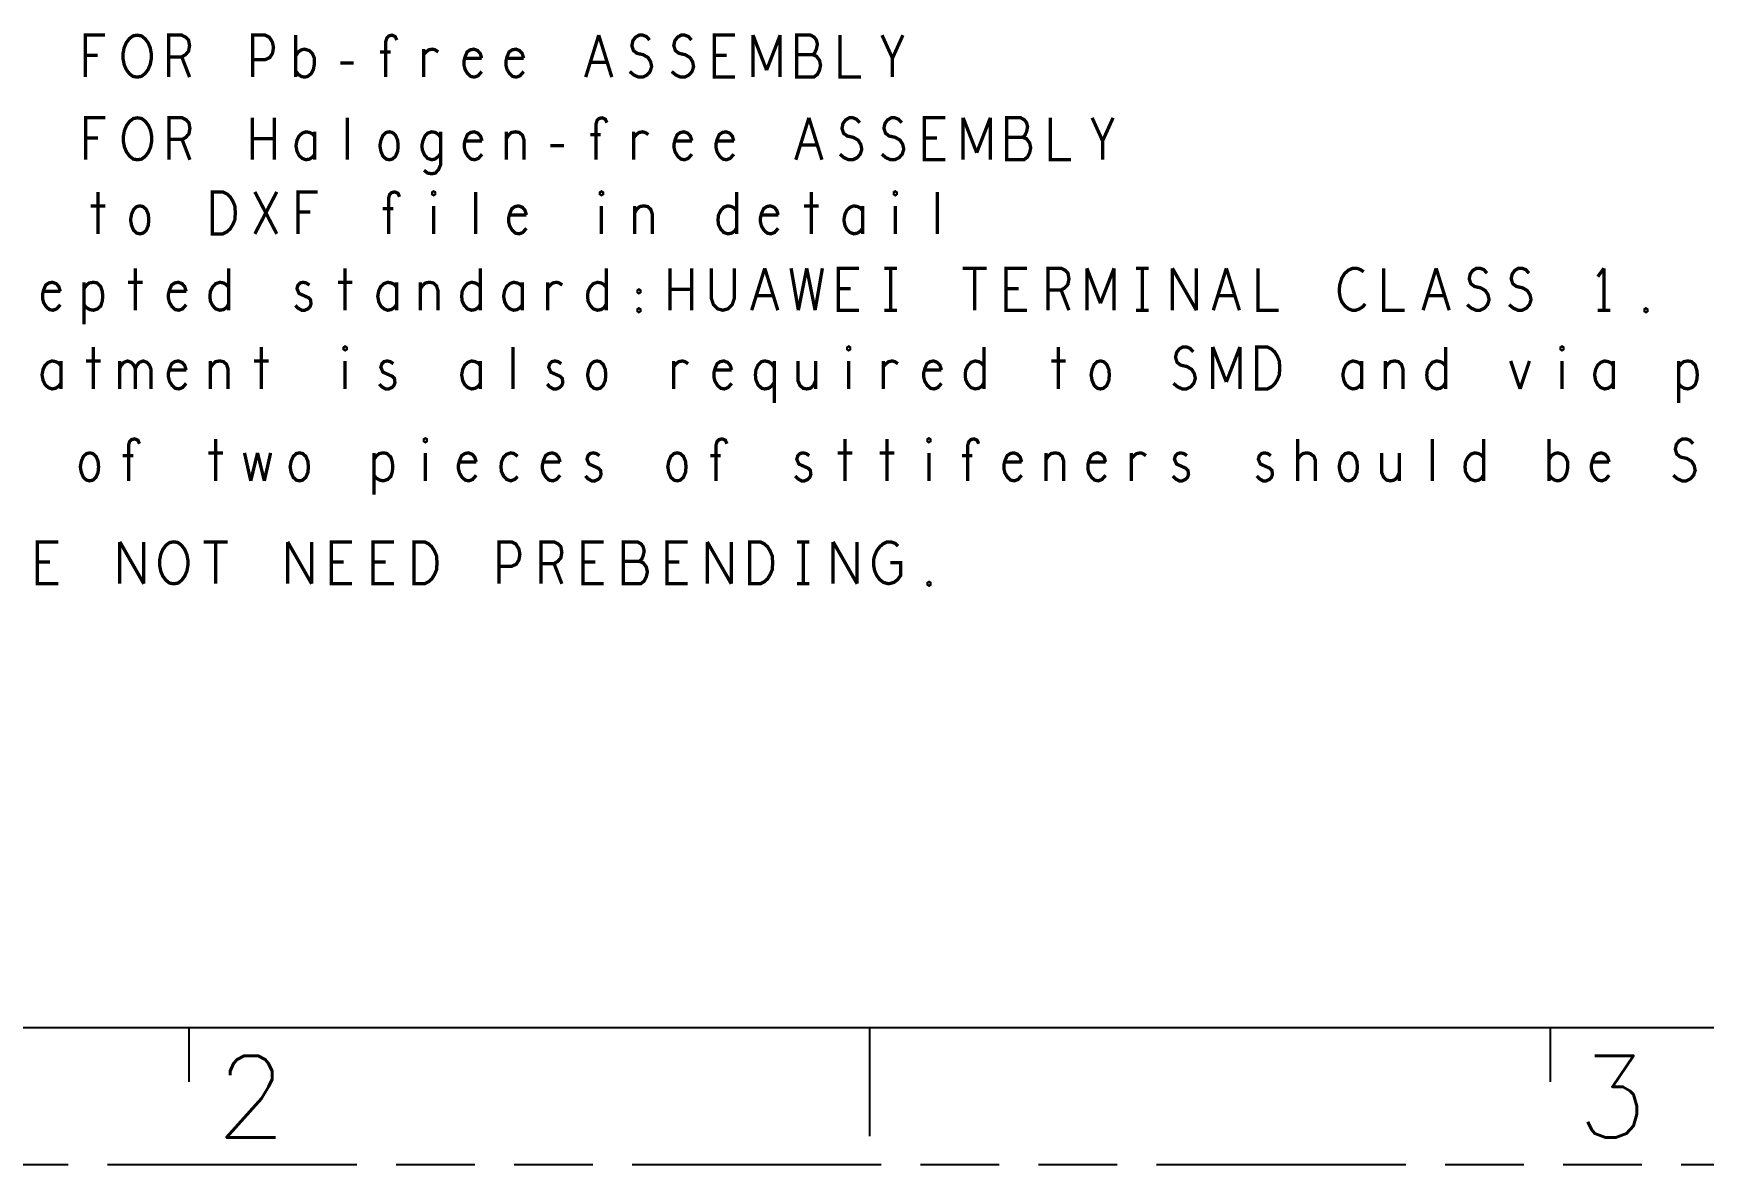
# Model space of a CAD drawing. Extents: x -81 to 328, y -202 to 89.
# Drawn here: x -4 to 59.7, y -202.4 to -159.3 of the extents above; entities that cross this region are included whole.
import ezdxf

# ---------------------------------------------------------------- set-up
doc = ezdxf.new("R2010")
doc.units = 0
doc.linetypes.add('PHANTOM', pattern=[29.5, 9.5, -1.5, 3, -1.5, 3, -1.5, 9.5])
doc.layers.add('0PAPERF', color=2, linetype='PHANTOM', plot=False)
doc.styles.add('SIMPLEX', font='simplex.shx')

msp = doc.modelspace()

# ---------------------------------------------------------------- linework, layer by layer
for p, q in [((-75.96, -197.177), (324.768, -197.177)), ((-59.349, -197.177), (132.709, -197.177)), ((-59.349, -197.177), (132.709, -197.177)), ((1.902, -197.177), (1.902, -199.254)), ((27.856, -197.177), (27.856, -201.33)), ((53.809, -197.177), (53.809, -199.254))]:
    msp.add_line(p, q)
at = {"const_width": 0.127}
for points in [[(-2.044, -160.951), (-2.044, -159.351), (-1.288, -159.351)], [(1.135, -160.951), (1.135, -159.351), (1.633, -159.351), (1.792, -159.431), (1.892, -159.538), (1.932, -159.751), (1.892, -159.965), (1.773, -160.098), (1.633, -160.178), (1.135, -160.178)], [(4.335, -160.951), (4.335, -159.351), (4.813, -159.351), (4.972, -159.431), (5.092, -159.618), (5.132, -159.831), (5.092, -160.045), (4.992, -160.205), (4.813, -160.285), (4.335, -160.285)], [(5.975, -160.951), (5.975, -159.351)], [(5.975, -160.151), (6.075, -159.991), (6.194, -159.911), (6.314, -159.885), (6.493, -159.938), (6.612, -160.045), (6.692, -160.231), (6.692, -160.445), (6.652, -160.658), (6.572, -160.818), (6.433, -160.925), (6.314, -160.951), (6.194, -160.925), (6.075, -160.845), (5.975, -160.711)], [(9.414, -160.951), (9.414, -159.591), (9.454, -159.458), (9.533, -159.378), (9.653, -159.351), (9.772, -159.405), (9.832, -159.538)], [(10.855, -160.098), (10.954, -159.991), (11.054, -159.911), (11.193, -159.885), (11.292, -159.911), (11.412, -159.991)], [(10.855, -160.951), (10.855, -159.885)], [(13.072, -160.231), (13.012, -160.045), (12.912, -159.938), (12.773, -159.885), (12.634, -159.911), (12.514, -159.991), (12.435, -160.178), (12.395, -160.338), (12.395, -160.498), (12.435, -160.658), (12.534, -160.818), (12.654, -160.925), (12.793, -160.951), (12.932, -160.898), (13.072, -160.738)], [(14.672, -160.231), (14.612, -160.045), (14.512, -159.938), (14.373, -159.885), (14.234, -159.911), (14.114, -159.991), (14.035, -160.178), (13.995, -160.338), (13.995, -160.498), (14.035, -160.658), (14.134, -160.818), (14.254, -160.925), (14.393, -160.951), (14.532, -160.898), (14.672, -160.738)], [(17.036, -160.951), (17.533, -159.351)], [(17.533, -159.351), (18.031, -160.951)], [(18.715, -160.738), (18.874, -160.871), (19.053, -160.951), (19.213, -160.951), (19.372, -160.871), (19.491, -160.738), (19.551, -160.551), (19.511, -160.365), (19.412, -160.205), (19.232, -160.098), (18.994, -160.045), (18.855, -159.938), (18.795, -159.751), (18.834, -159.565), (18.934, -159.431), (19.073, -159.351), (19.213, -159.351), (19.352, -159.405), (19.472, -159.538)], [(20.315, -160.738), (20.474, -160.871), (20.653, -160.951), (20.813, -160.951), (20.972, -160.871), (21.091, -160.738), (21.151, -160.551), (21.111, -160.365), (21.012, -160.205), (20.832, -160.098), (20.594, -160.045), (20.454, -159.938), (20.395, -159.751), (20.434, -159.565), (20.534, -159.431), (20.673, -159.351), (20.813, -159.351), (20.952, -159.405), (21.071, -159.538)], [(22.731, -160.951), (21.935, -160.951), (21.935, -159.351), (22.731, -159.351)], [(23.415, -160.951), (23.415, -159.351)], [(23.415, -159.351), (23.933, -160.685)], [(23.933, -160.685), (24.45, -159.351)], [(24.45, -159.351), (24.45, -160.951)], [(25.692, -160.098), (25.772, -160.018), (25.831, -159.885), (25.871, -159.698), (25.831, -159.538), (25.752, -159.431), (25.612, -159.351), (25.075, -159.351), (25.075, -160.951), (25.732, -160.951), (25.871, -160.845), (25.951, -160.685), (25.991, -160.498), (25.951, -160.311), (25.831, -160.151), (25.692, -160.098), (25.075, -160.098)], [(26.735, -159.351), (26.735, -160.951), (27.531, -160.951)], [(28.733, -160.951), (28.733, -160.231), (28.335, -159.351)], [(29.131, -159.351), (28.733, -160.231)], [(-1.567, -160.124), (-2.044, -160.124)], [(1.633, -160.178), (1.932, -160.951)], [(7.675, -160.418), (8.192, -160.418)], [(9.593, -159.991), (9.195, -159.991)], [(12.435, -160.231), (13.072, -160.231)], [(14.035, -160.231), (14.672, -160.231)], [(17.851, -160.391), (17.215, -160.391)], [(22.413, -160.124), (21.935, -160.124)], [(-2.031, -164.102), (-2.031, -162.502), (-1.275, -162.502)], [(1.148, -164.102), (1.148, -162.502), (1.646, -162.502), (1.805, -162.582), (1.905, -162.689), (1.945, -162.902), (1.905, -163.116), (1.785, -163.249), (1.646, -163.329), (1.148, -163.329)], [(4.329, -164.102), (4.329, -162.502)], [(5.164, -162.502), (5.164, -164.102)], [(6.705, -163.222), (6.625, -163.116), (6.506, -163.062), (6.366, -163.036), (6.227, -163.089), (6.108, -163.196), (6.028, -163.356), (5.988, -163.569), (6.028, -163.782), (6.108, -163.942), (6.227, -164.049), (6.366, -164.102), (6.506, -164.075), (6.625, -163.995), (6.705, -163.889)], [(6.705, -164.102), (6.705, -163.036)], [(7.946, -164.102), (7.946, -162.502)], [(11.505, -163.249), (11.425, -163.142), (11.305, -163.062), (11.166, -163.036), (11.007, -163.089), (10.907, -163.196), (10.828, -163.382), (10.788, -163.569), (10.808, -163.729), (10.888, -163.915), (11.007, -164.049), (11.166, -164.102), (11.286, -164.075), (11.425, -163.969), (11.505, -163.862)], [(10.868, -164.502), (11.007, -164.609), (11.166, -164.636), (11.305, -164.609), (11.425, -164.476), (11.505, -164.289), (11.505, -163.036)], [(13.085, -163.382), (13.025, -163.196), (12.925, -163.089), (12.786, -163.036), (12.647, -163.062), (12.527, -163.142), (12.448, -163.329), (12.408, -163.489), (12.408, -163.649), (12.448, -163.809), (12.547, -163.969), (12.667, -164.075), (12.806, -164.102), (12.945, -164.049), (13.085, -163.889)], [(14.008, -163.302), (14.087, -163.169), (14.207, -163.062), (14.366, -163.036), (14.505, -163.062), (14.625, -163.169), (14.685, -163.356), (14.685, -164.102)], [(14.008, -164.102), (14.008, -163.036)], [(17.427, -164.102), (17.427, -162.742), (17.466, -162.609), (17.546, -162.529), (17.666, -162.502), (17.785, -162.556), (17.845, -162.689)], [(18.867, -163.249), (18.967, -163.142), (19.066, -163.062), (19.206, -163.036), (19.305, -163.062), (19.425, -163.142)], [(18.867, -164.102), (18.867, -163.036)], [(21.084, -163.382), (21.024, -163.196), (20.925, -163.089), (20.786, -163.036), (20.647, -163.062), (20.527, -163.142), (20.447, -163.329), (20.407, -163.489), (20.407, -163.649), (20.447, -163.809), (20.547, -163.969), (20.666, -164.075), (20.806, -164.102), (20.945, -164.049), (21.084, -163.889)], [(22.684, -163.382), (22.624, -163.196), (22.525, -163.089), (22.386, -163.036), (22.246, -163.062), (22.127, -163.142), (22.047, -163.329), (22.007, -163.489), (22.007, -163.649), (22.047, -163.809), (22.147, -163.969), (22.266, -164.075), (22.406, -164.102), (22.545, -164.049), (22.684, -163.889)], [(25.048, -164.102), (25.546, -162.502)], [(25.546, -162.502), (26.043, -164.102)], [(26.728, -163.889), (26.887, -164.022), (27.066, -164.102), (27.225, -164.102), (27.385, -164.022), (27.504, -163.889), (27.564, -163.702), (27.524, -163.515), (27.424, -163.356), (27.245, -163.249), (27.006, -163.196), (26.867, -163.089), (26.807, -162.902), (26.847, -162.716), (26.947, -162.582), (27.086, -162.502), (27.225, -162.502), (27.365, -162.556), (27.484, -162.689)], [(28.328, -163.889), (28.487, -164.022), (28.666, -164.102), (28.825, -164.102), (28.985, -164.022), (29.104, -163.889), (29.164, -163.702), (29.124, -163.515), (29.024, -163.356), (28.845, -163.249), (28.606, -163.196), (28.467, -163.089), (28.407, -162.902), (28.447, -162.716), (28.547, -162.582), (28.686, -162.502), (28.825, -162.502), (28.964, -162.556), (29.084, -162.689)], [(30.744, -164.102), (29.947, -164.102), (29.947, -162.502), (30.744, -162.502)], [(31.428, -164.102), (31.428, -162.502)], [(31.428, -162.502), (31.945, -163.835)], [(31.945, -163.835), (32.463, -162.502)], [(32.463, -162.502), (32.463, -164.102)], [(33.705, -163.249), (33.784, -163.169), (33.844, -163.036), (33.884, -162.849), (33.844, -162.689), (33.764, -162.582), (33.625, -162.502), (33.088, -162.502), (33.088, -164.102), (33.745, -164.102), (33.884, -163.995), (33.963, -163.835), (34.003, -163.649), (33.963, -163.462), (33.844, -163.302), (33.705, -163.249), (33.088, -163.249)], [(34.747, -162.502), (34.747, -164.102), (35.544, -164.102)], [(36.745, -164.102), (36.745, -163.382), (36.347, -162.502)], [(37.144, -162.502), (36.745, -163.382)], [(-1.554, -163.275), (-2.031, -163.275)], [(1.646, -163.329), (1.945, -164.102)], [(5.164, -163.302), (4.329, -163.302)], [(12.448, -163.382), (13.085, -163.382)], [(15.687, -163.569), (16.205, -163.569)], [(17.606, -163.142), (17.208, -163.142)], [(20.447, -163.382), (21.084, -163.382)], [(22.047, -163.382), (22.684, -163.382)], [(25.864, -163.542), (25.227, -163.542)], [(30.425, -163.275), (29.947, -163.275)], [(-1.561, -165.326), (-1.561, -166.926)], [(4.421, -166.926), (5.257, -165.326)], [(4.421, -165.326), (5.257, -166.926)], [(6.061, -166.926), (6.061, -165.326), (6.817, -165.326)], [(9.519, -166.926), (9.519, -165.566), (9.559, -165.433), (9.638, -165.353), (9.758, -165.326), (9.877, -165.379), (9.937, -165.513)], [(12.838, -166.926), (12.838, -165.326)], [(22.796, -165.326), (22.796, -166.926)], [(25.638, -165.326), (25.638, -166.926)], [(30.438, -166.926), (30.438, -165.326)], [(-1.84, -165.86), (-1.283, -165.86)], [(6.538, -166.099), (6.061, -166.099)], [(9.698, -165.966), (9.3, -165.966)], [(11.238, -165.86), (11.238, -166.926)], [(14.777, -166.206), (14.717, -166.02), (14.618, -165.913), (14.478, -165.86), (14.339, -165.886), (14.22, -165.966), (14.14, -166.153), (14.1, -166.313), (14.1, -166.473), (14.14, -166.633), (14.239, -166.793), (14.359, -166.899), (14.498, -166.926), (14.637, -166.873), (14.777, -166.713)], [(14.14, -166.206), (14.777, -166.206)], [(17.638, -165.86), (17.638, -166.926)], [(18.9, -166.126), (18.98, -165.993), (19.099, -165.886), (19.258, -165.86), (19.397, -165.886), (19.517, -165.993), (19.577, -166.18), (19.577, -166.926)], [(18.9, -166.926), (18.9, -165.86)], [(22.796, -166.686), (22.717, -166.819), (22.597, -166.899), (22.458, -166.926), (22.299, -166.873), (22.179, -166.739), (22.1, -166.579), (22.08, -166.393), (22.1, -166.206), (22.179, -166.046), (22.299, -165.913), (22.458, -165.86), (22.597, -165.886), (22.697, -165.94), (22.796, -166.046)], [(24.376, -166.206), (24.317, -166.02), (24.217, -165.913), (24.078, -165.86), (23.939, -165.886), (23.819, -165.966), (23.739, -166.153), (23.7, -166.313), (23.7, -166.473), (23.739, -166.633), (23.839, -166.793), (23.958, -166.899), (24.098, -166.926), (24.237, -166.873), (24.376, -166.713)], [(23.739, -166.206), (24.376, -166.206)], [(25.359, -165.86), (25.916, -165.86)], [(27.596, -166.046), (27.516, -165.94), (27.397, -165.886), (27.258, -165.86), (27.118, -165.913), (26.999, -166.02), (26.92, -166.18), (26.88, -166.393), (26.92, -166.606), (26.999, -166.766), (27.118, -166.873), (27.258, -166.926), (27.397, -166.899), (27.516, -166.819), (27.596, -166.713)], [(27.596, -166.926), (27.596, -165.86)], [(28.838, -165.86), (28.838, -166.926)], [(-2.997, -169.118), (-3.057, -168.932), (-3.156, -168.825), (-3.296, -168.772), (-3.435, -168.798), (-3.554, -168.878), (-3.634, -169.065), (-3.674, -169.225), (-3.674, -169.385), (-3.634, -169.545), (-3.534, -169.705), (-3.415, -169.812), (-3.275, -169.838), (-3.136, -169.785), (-2.997, -169.625)], [(-2.094, -169.011), (-1.994, -168.878), (-1.894, -168.798), (-1.735, -168.772), (-1.596, -168.798), (-1.457, -168.932), (-1.397, -169.118), (-1.377, -169.305), (-1.397, -169.492), (-1.457, -169.678), (-1.576, -169.785), (-1.735, -169.838), (-1.875, -169.812), (-2.014, -169.732), (-2.094, -169.625)], [(-2.094, -170.372), (-2.094, -168.772)], [(-0.414, -168.772), (0.143, -168.772)], [(-0.136, -168.238), (-0.136, -169.838)], [(1.803, -169.118), (1.743, -168.932), (1.644, -168.825), (1.504, -168.772), (1.365, -168.798), (1.246, -168.878), (1.166, -169.065), (1.126, -169.225), (1.126, -169.385), (1.166, -169.545), (1.266, -169.705), (1.385, -169.812), (1.524, -169.838), (1.664, -169.785), (1.803, -169.625)], [(3.423, -169.598), (3.343, -169.732), (3.224, -169.812), (3.084, -169.838), (2.925, -169.785), (2.806, -169.652), (2.726, -169.492), (2.706, -169.305), (2.726, -169.118), (2.806, -168.958), (2.925, -168.825), (3.084, -168.772), (3.224, -168.798), (3.323, -168.852), (3.423, -168.958)], [(3.423, -168.238), (3.423, -169.838)], [(5.966, -169.652), (6.065, -169.758), (6.205, -169.838), (6.324, -169.838), (6.444, -169.785), (6.523, -169.705), (6.563, -169.598), (6.543, -169.438), (6.463, -169.358), (6.105, -169.198), (6.026, -169.011), (6.065, -168.878), (6.145, -168.798), (6.264, -168.772), (6.384, -168.798), (6.503, -168.878)], [(7.586, -168.772), (8.143, -168.772)], [(7.864, -168.238), (7.864, -169.838)], [(9.823, -168.958), (9.743, -168.852), (9.623, -168.798), (9.484, -168.772), (9.345, -168.825), (9.225, -168.932), (9.146, -169.092), (9.106, -169.305), (9.146, -169.518), (9.225, -169.678), (9.345, -169.785), (9.484, -169.838), (9.623, -169.812), (9.743, -169.732), (9.823, -169.625)], [(9.823, -169.838), (9.823, -168.772)], [(10.726, -169.038), (10.806, -168.905), (10.925, -168.798), (11.084, -168.772), (11.223, -168.798), (11.343, -168.905), (11.403, -169.092), (11.403, -169.838)], [(10.726, -169.838), (10.726, -168.772)], [(13.022, -169.598), (12.943, -169.732), (12.823, -169.812), (12.684, -169.838), (12.525, -169.785), (12.405, -169.652), (12.326, -169.492), (12.306, -169.305), (12.326, -169.118), (12.405, -168.958), (12.525, -168.825), (12.684, -168.772), (12.823, -168.798), (12.923, -168.852), (13.022, -168.958)], [(13.022, -168.238), (13.022, -169.838)], [(14.622, -168.958), (14.543, -168.852), (14.423, -168.798), (14.284, -168.772), (14.145, -168.825), (14.025, -168.932), (13.946, -169.092), (13.906, -169.305), (13.946, -169.518), (14.025, -169.678), (14.145, -169.785), (14.284, -169.838), (14.423, -169.812), (14.543, -169.732), (14.622, -169.625)], [(14.622, -169.838), (14.622, -168.772)], [(15.586, -168.985), (15.685, -168.878), (15.784, -168.798), (15.924, -168.772), (16.023, -168.798), (16.143, -168.878)], [(15.586, -169.838), (15.586, -168.772)], [(17.822, -169.598), (17.743, -169.732), (17.623, -169.812), (17.484, -169.838), (17.325, -169.785), (17.205, -169.652), (17.126, -169.492), (17.106, -169.305), (17.126, -169.118), (17.205, -168.958), (17.325, -168.825), (17.484, -168.772), (17.623, -168.798), (17.723, -168.852), (17.822, -168.958)], [(17.822, -168.238), (17.822, -169.838)], [(20.246, -169.838), (20.246, -168.238)], [(21.082, -168.238), (21.082, -169.838)], [(21.826, -168.238), (21.826, -169.385), (21.906, -169.625), (22.065, -169.785), (22.264, -169.838), (22.463, -169.785), (22.622, -169.625), (22.702, -169.385), (22.702, -168.238)], [(23.366, -169.838), (23.864, -168.238)], [(23.864, -168.238), (24.361, -169.838)], [(24.867, -168.238), (25.145, -169.838)], [(25.145, -169.838), (25.464, -168.238)], [(25.464, -168.238), (25.782, -169.838)], [(25.782, -169.838), (26.061, -168.238)], [(27.462, -169.838), (26.666, -169.838), (26.666, -168.238), (27.462, -168.238)], [(28.425, -168.238), (28.903, -168.238)], [(28.664, -168.238), (28.664, -169.838)], [(31.406, -168.238), (32.321, -168.238)], [(31.863, -168.238), (31.863, -169.838)], [(33.862, -169.838), (33.065, -169.838), (33.065, -168.238), (33.862, -168.238)], [(34.665, -169.838), (34.665, -168.238), (35.163, -168.238), (35.322, -168.318), (35.422, -168.425), (35.462, -168.638), (35.422, -168.852), (35.302, -168.985), (35.163, -169.065), (34.665, -169.065)], [(36.146, -169.838), (36.146, -168.238)], [(36.146, -168.238), (36.663, -169.572)], [(36.663, -169.572), (37.181, -168.238)], [(37.181, -168.238), (37.181, -169.838)], [(38.024, -168.238), (38.502, -168.238)], [(38.263, -168.238), (38.263, -169.838)], [(39.405, -169.838), (39.405, -168.238)], [(39.405, -168.238), (40.321, -169.838)], [(40.321, -169.838), (40.321, -168.238)], [(40.966, -169.838), (41.463, -168.238)], [(41.463, -168.238), (41.961, -169.838)], [(42.665, -168.238), (42.665, -169.838), (43.461, -169.838)], [(46.701, -168.372), (46.581, -168.292), (46.442, -168.238), (46.283, -168.238), (46.104, -168.318), (45.964, -168.452), (45.865, -168.612), (45.785, -168.878), (45.766, -169.118), (45.805, -169.358), (45.865, -169.518), (45.985, -169.678), (46.124, -169.785), (46.263, -169.838), (46.402, -169.838), (46.542, -169.785), (46.661, -169.705), (46.761, -169.598)], [(47.465, -168.238), (47.465, -169.838), (48.261, -169.838)], [(48.965, -169.838), (49.463, -168.238)], [(49.463, -168.238), (49.96, -169.838)], [(50.645, -169.625), (50.804, -169.758), (50.983, -169.838), (51.143, -169.838), (51.302, -169.758), (51.421, -169.625), (51.481, -169.438), (51.441, -169.251), (51.341, -169.092), (51.162, -168.985), (50.924, -168.932), (50.784, -168.825), (50.724, -168.638), (50.764, -168.452), (50.864, -168.318), (51.003, -168.238), (51.143, -168.238), (51.282, -168.292), (51.401, -168.425)], [(52.245, -169.625), (52.404, -169.758), (52.583, -169.838), (52.742, -169.838), (52.902, -169.758), (53.021, -169.625), (53.081, -169.438), (53.041, -169.251), (52.941, -169.092), (52.762, -168.985), (52.524, -168.932), (52.384, -168.825), (52.324, -168.638), (52.364, -168.452), (52.464, -168.318), (52.603, -168.238), (52.742, -168.238), (52.882, -168.292), (53.001, -168.425)], [(55.863, -168.238), (55.624, -168.558)], [(55.863, -169.838), (55.863, -168.238)], [(-3.634, -169.118), (-2.997, -169.118)], [(1.166, -169.118), (1.803, -169.118)], [(21.082, -169.038), (20.246, -169.038)], [(24.182, -169.278), (23.545, -169.278)], [(27.143, -169.011), (26.666, -169.011)], [(33.543, -169.011), (33.065, -169.011)], [(35.163, -169.065), (35.462, -169.838)], [(41.782, -169.278), (41.145, -169.278)], [(49.781, -169.278), (49.145, -169.278)], [(28.425, -169.838), (28.903, -169.838)], [(38.024, -169.838), (38.502, -169.838)], [(55.624, -169.838), (56.102, -169.838)], [(-1.735, -171.238), (-1.735, -172.838)], [(4.664, -171.238), (4.664, -172.838)], [(14.264, -172.838), (14.264, -171.238)], [(32.222, -171.238), (32.222, -172.838)], [(35.063, -171.238), (35.063, -172.838)], [(39.445, -172.625), (39.605, -172.758), (39.784, -172.838), (39.943, -172.838), (40.102, -172.758), (40.222, -172.625), (40.281, -172.438), (40.241, -172.251), (40.142, -172.092), (39.963, -171.985), (39.724, -171.932), (39.585, -171.825), (39.525, -171.638), (39.565, -171.452), (39.664, -171.318), (39.803, -171.238), (39.943, -171.238), (40.082, -171.292), (40.202, -171.425)], [(40.946, -172.838), (40.946, -171.238)], [(40.946, -171.238), (41.463, -172.572)], [(41.463, -172.572), (41.981, -171.238)], [(41.981, -171.238), (41.981, -172.838)], [(49.821, -171.238), (49.821, -172.838)], [(-2.977, -171.958), (-3.057, -171.852), (-3.176, -171.798), (-3.315, -171.772), (-3.455, -171.825), (-3.574, -171.932), (-3.654, -172.092), (-3.694, -172.305), (-3.654, -172.518), (-3.574, -172.678), (-3.455, -172.785), (-3.315, -172.838), (-3.176, -172.812), (-3.057, -172.732), (-2.977, -172.625)], [(-2.977, -172.838), (-2.977, -171.772)], [(-2.014, -171.772), (-1.457, -171.772)], [(-0.732, -172.065), (-0.673, -171.932), (-0.573, -171.825), (-0.434, -171.772), (-0.295, -171.825), (-0.195, -171.932), (-0.136, -172.065), (-0.136, -172.838)], [(-0.732, -172.838), (-0.732, -171.772)], [(-0.136, -172.065), (-0.076, -171.932), (0.024, -171.825), (0.163, -171.772), (0.302, -171.825), (0.402, -171.932), (0.462, -172.092), (0.462, -172.838)], [(1.803, -172.118), (1.743, -171.932), (1.644, -171.825), (1.504, -171.772), (1.365, -171.798), (1.246, -171.878), (1.166, -172.065), (1.126, -172.225), (1.126, -172.385), (1.166, -172.545), (1.266, -172.705), (1.385, -172.812), (1.524, -172.838), (1.664, -172.785), (1.803, -172.625)], [(2.726, -172.038), (2.806, -171.905), (2.925, -171.798), (3.084, -171.772), (3.224, -171.798), (3.343, -171.905), (3.403, -172.092), (3.403, -172.838)], [(2.726, -172.838), (2.726, -171.772)], [(4.386, -171.772), (4.943, -171.772)], [(7.864, -171.772), (7.864, -172.838)], [(9.166, -172.652), (9.265, -172.758), (9.404, -172.838), (9.524, -172.838), (9.643, -172.785), (9.723, -172.705), (9.763, -172.598), (9.743, -172.438), (9.663, -172.358), (9.305, -172.198), (9.225, -172.011), (9.265, -171.878), (9.345, -171.798), (9.464, -171.772), (9.584, -171.798), (9.703, -171.878)], [(13.022, -171.958), (12.943, -171.852), (12.823, -171.798), (12.684, -171.772), (12.545, -171.825), (12.425, -171.932), (12.346, -172.092), (12.306, -172.305), (12.346, -172.518), (12.425, -172.678), (12.545, -172.785), (12.684, -172.838), (12.823, -172.812), (12.943, -172.732), (13.022, -172.625)], [(13.022, -172.838), (13.022, -171.772)], [(15.565, -172.652), (15.665, -172.758), (15.804, -172.838), (15.924, -172.838), (16.043, -172.785), (16.123, -172.705), (16.163, -172.598), (16.143, -172.438), (16.063, -172.358), (15.705, -172.198), (15.625, -172.011), (15.665, -171.878), (15.745, -171.798), (15.864, -171.772), (15.984, -171.798), (16.103, -171.878)], [(20.385, -171.985), (20.485, -171.878), (20.584, -171.798), (20.724, -171.772), (20.823, -171.798), (20.942, -171.878)], [(20.385, -172.838), (20.385, -171.772)], [(22.602, -172.118), (22.542, -171.932), (22.443, -171.825), (22.304, -171.772), (22.164, -171.798), (22.045, -171.878), (21.965, -172.065), (21.925, -172.225), (21.925, -172.385), (21.965, -172.545), (22.065, -172.705), (22.184, -172.812), (22.324, -172.838), (22.463, -172.785), (22.602, -172.625)], [(24.222, -172.011), (24.122, -171.878), (24.003, -171.798), (23.864, -171.772), (23.744, -171.798), (23.605, -171.932), (23.525, -172.118), (23.506, -172.305), (23.525, -172.491), (23.605, -172.678), (23.744, -172.812), (23.864, -172.838), (24.003, -172.812), (24.122, -172.732), (24.222, -172.598)], [(24.222, -173.372), (24.222, -171.772)], [(25.125, -171.772), (25.125, -172.518), (25.205, -172.705), (25.324, -172.812), (25.464, -172.838), (25.603, -172.812), (25.722, -172.705), (25.802, -172.518)], [(25.802, -172.838), (25.802, -171.772)], [(27.064, -171.772), (27.064, -172.838)], [(28.385, -171.985), (28.484, -171.878), (28.584, -171.798), (28.723, -171.772), (28.823, -171.798), (28.942, -171.878)], [(28.385, -172.838), (28.385, -171.772)], [(30.602, -172.118), (30.542, -171.932), (30.443, -171.825), (30.303, -171.772), (30.164, -171.798), (30.045, -171.878), (29.965, -172.065), (29.925, -172.225), (29.925, -172.385), (29.965, -172.545), (30.065, -172.705), (30.184, -172.812), (30.323, -172.838), (30.463, -172.785), (30.602, -172.625)], [(32.222, -172.598), (32.142, -172.732), (32.023, -172.812), (31.883, -172.838), (31.724, -172.785), (31.605, -172.652), (31.525, -172.491), (31.505, -172.305), (31.525, -172.118), (31.605, -171.958), (31.724, -171.825), (31.883, -171.772), (32.023, -171.798), (32.122, -171.852), (32.222, -171.958)], [(34.785, -171.772), (35.342, -171.772)], [(46.621, -171.958), (46.542, -171.852), (46.422, -171.798), (46.283, -171.772), (46.144, -171.825), (46.024, -171.932), (45.945, -172.092), (45.905, -172.305), (45.945, -172.518), (46.024, -172.678), (46.144, -172.785), (46.283, -172.838), (46.422, -172.812), (46.542, -172.732), (46.621, -172.625)], [(46.621, -172.838), (46.621, -171.772)], [(47.525, -172.038), (47.604, -171.905), (47.724, -171.798), (47.883, -171.772), (48.022, -171.798), (48.141, -171.905), (48.201, -172.092), (48.201, -172.838)], [(47.525, -172.838), (47.525, -171.772)], [(49.821, -172.598), (49.741, -172.732), (49.622, -172.812), (49.483, -172.838), (49.324, -172.785), (49.204, -172.652), (49.124, -172.491), (49.105, -172.305), (49.124, -172.118), (49.204, -171.958), (49.324, -171.825), (49.483, -171.772), (49.622, -171.798), (49.722, -171.852), (49.821, -171.958)], [(52.305, -171.772), (52.663, -172.838)], [(52.663, -172.838), (53.021, -171.772)], [(54.263, -171.772), (54.263, -172.838)], [(56.221, -171.958), (56.141, -171.852), (56.022, -171.798), (55.883, -171.772), (55.743, -171.825), (55.624, -171.932), (55.544, -172.092), (55.504, -172.305), (55.544, -172.518), (55.624, -172.678), (55.743, -172.785), (55.883, -172.838), (56.022, -172.812), (56.141, -172.732), (56.221, -172.625)], [(56.221, -172.838), (56.221, -171.772)], [(58.704, -172.011), (58.804, -171.878), (58.903, -171.798), (59.062, -171.772), (59.202, -171.798), (59.341, -171.932), (59.401, -172.118), (59.421, -172.305), (59.401, -172.491), (59.341, -172.678), (59.222, -172.785), (59.062, -172.838), (58.923, -172.812), (58.784, -172.732), (58.704, -172.625)], [(58.704, -173.372), (58.704, -171.772)], [(1.166, -172.118), (1.803, -172.118)], [(21.965, -172.118), (22.602, -172.118)], [(29.965, -172.118), (30.602, -172.118)], [(-0.396, -176.342), (-0.396, -174.982), (-0.356, -174.848), (-0.276, -174.768), (-0.157, -174.742), (-0.037, -174.795), (0.022, -174.928)], [(2.923, -174.742), (2.923, -176.342)], [(22.003, -176.342), (22.003, -174.982), (22.043, -174.848), (22.123, -174.768), (22.242, -174.742), (22.362, -174.795), (22.421, -174.928)], [(26.923, -174.742), (26.923, -176.342)], [(28.523, -174.742), (28.523, -176.342)], [(31.603, -176.342), (31.603, -174.982), (31.643, -174.848), (31.722, -174.768), (31.842, -174.742), (31.961, -174.795), (32.021, -174.928)], [(44.184, -176.342), (44.184, -174.742)], [(49.322, -176.342), (49.322, -174.742)], [(51.28, -174.742), (51.28, -176.342)], [(53.764, -176.342), (53.764, -174.742)], [(58.504, -176.128), (58.663, -176.262), (58.842, -176.342), (59.001, -176.342), (59.161, -176.262), (59.28, -176.128), (59.34, -175.942), (59.3, -175.755), (59.2, -175.595), (59.021, -175.488), (58.782, -175.435), (58.643, -175.328), (58.583, -175.142), (58.623, -174.955), (58.723, -174.822), (58.862, -174.742), (59.001, -174.742), (59.14, -174.795), (59.26, -174.928)], [(-0.217, -175.382), (-0.615, -175.382)], [(2.645, -175.275), (3.202, -175.275)], [(4.026, -175.275), (4.265, -176.342)], [(4.265, -176.342), (4.523, -175.275)], [(4.523, -175.275), (4.782, -176.342)], [(4.782, -176.342), (5.021, -175.275)], [(8.965, -175.515), (9.065, -175.382), (9.164, -175.302), (9.323, -175.275), (9.463, -175.302), (9.602, -175.435), (9.662, -175.622), (9.682, -175.808), (9.662, -175.995), (9.602, -176.182), (9.482, -176.288), (9.323, -176.342), (9.184, -176.315), (9.045, -176.235), (8.965, -176.128)], [(8.965, -176.875), (8.965, -175.275)], [(10.923, -175.275), (10.923, -176.342)], [(12.862, -175.622), (12.802, -175.435), (12.702, -175.328), (12.563, -175.275), (12.424, -175.302), (12.304, -175.382), (12.225, -175.568), (12.185, -175.728), (12.185, -175.888), (12.225, -176.048), (12.324, -176.208), (12.444, -176.315), (12.583, -176.342), (12.722, -176.288), (12.862, -176.128)], [(12.225, -175.622), (12.862, -175.622)], [(14.442, -175.408), (14.302, -175.302), (14.183, -175.275), (14.024, -175.328), (13.904, -175.435), (13.825, -175.622), (13.805, -175.808), (13.825, -175.995), (13.904, -176.155), (14.024, -176.288), (14.183, -176.342), (14.322, -176.288), (14.442, -176.182)], [(16.062, -175.622), (16.002, -175.435), (15.902, -175.328), (15.763, -175.275), (15.624, -175.302), (15.504, -175.382), (15.425, -175.568), (15.385, -175.728), (15.385, -175.888), (15.425, -176.048), (15.524, -176.208), (15.643, -176.315), (15.783, -176.342), (15.922, -176.288), (16.062, -176.128)], [(15.425, -175.622), (16.062, -175.622)], [(17.024, -176.155), (17.124, -176.262), (17.263, -176.342), (17.383, -176.342), (17.502, -176.288), (17.582, -176.208), (17.622, -176.102), (17.602, -175.942), (17.522, -175.862), (17.164, -175.702), (17.084, -175.515), (17.124, -175.382), (17.204, -175.302), (17.323, -175.275), (17.443, -175.302), (17.562, -175.382)], [(22.183, -175.382), (21.784, -175.382)], [(25.024, -176.155), (25.124, -176.262), (25.263, -176.342), (25.383, -176.342), (25.502, -176.288), (25.581, -176.208), (25.621, -176.102), (25.601, -175.942), (25.522, -175.862), (25.164, -175.702), (25.084, -175.515), (25.124, -175.382), (25.203, -175.302), (25.323, -175.275), (25.442, -175.302), (25.562, -175.382)], [(26.644, -175.275), (27.201, -175.275)], [(28.244, -175.275), (28.801, -175.275)], [(30.122, -175.275), (30.122, -176.342)], [(31.782, -175.382), (31.384, -175.382)], [(33.661, -175.622), (33.601, -175.435), (33.502, -175.328), (33.362, -175.275), (33.223, -175.302), (33.104, -175.382), (33.024, -175.568), (32.984, -175.728), (32.984, -175.888), (33.024, -176.048), (33.123, -176.208), (33.243, -176.315), (33.382, -176.342), (33.522, -176.288), (33.661, -176.128)], [(33.024, -175.622), (33.661, -175.622)], [(34.584, -175.542), (34.664, -175.408), (34.783, -175.302), (34.942, -175.275), (35.082, -175.302), (35.201, -175.408), (35.261, -175.595), (35.261, -176.342)], [(34.584, -176.342), (34.584, -175.275)], [(36.861, -175.622), (36.801, -175.435), (36.702, -175.328), (36.562, -175.275), (36.423, -175.302), (36.304, -175.382), (36.224, -175.568), (36.184, -175.728), (36.184, -175.888), (36.224, -176.048), (36.323, -176.208), (36.443, -176.315), (36.582, -176.342), (36.721, -176.288), (36.861, -176.128)], [(36.224, -175.622), (36.861, -175.622)], [(37.844, -175.488), (37.943, -175.382), (38.043, -175.302), (38.182, -175.275), (38.281, -175.302), (38.401, -175.382)], [(37.844, -176.342), (37.844, -175.275)], [(39.424, -176.155), (39.523, -176.262), (39.662, -176.342), (39.782, -176.342), (39.901, -176.288), (39.981, -176.208), (40.021, -176.102), (40.001, -175.942), (39.921, -175.862), (39.563, -175.702), (39.483, -175.515), (39.523, -175.382), (39.603, -175.302), (39.722, -175.275), (39.842, -175.302), (39.961, -175.382)], [(42.624, -176.155), (42.723, -176.262), (42.862, -176.342), (42.982, -176.342), (43.101, -176.288), (43.181, -176.208), (43.221, -176.102), (43.201, -175.942), (43.121, -175.862), (42.763, -175.702), (42.683, -175.515), (42.723, -175.382), (42.803, -175.302), (42.922, -175.275), (43.042, -175.302), (43.161, -175.382)], [(44.184, -175.515), (44.283, -175.382), (44.383, -175.302), (44.542, -175.275), (44.661, -175.302), (44.801, -175.408), (44.861, -175.568), (44.861, -176.342)], [(47.384, -175.275), (47.384, -176.022), (47.463, -176.208), (47.583, -176.315), (47.722, -176.342), (47.861, -176.315), (47.981, -176.208), (48.06, -176.022)], [(48.06, -176.342), (48.06, -175.275)], [(51.28, -176.102), (51.2, -176.235), (51.081, -176.315), (50.942, -176.342), (50.783, -176.288), (50.663, -176.155), (50.583, -175.995), (50.564, -175.808), (50.583, -175.622), (50.663, -175.462), (50.783, -175.328), (50.942, -175.275), (51.081, -175.302), (51.181, -175.355), (51.28, -175.462)], [(53.764, -175.542), (53.863, -175.382), (53.982, -175.302), (54.102, -175.275), (54.281, -175.328), (54.4, -175.435), (54.48, -175.622), (54.48, -175.835), (54.44, -176.048), (54.361, -176.208), (54.221, -176.315), (54.102, -176.342), (53.982, -176.315), (53.863, -176.235), (53.764, -176.102)], [(56.06, -175.622), (56, -175.435), (55.901, -175.328), (55.761, -175.275), (55.622, -175.302), (55.503, -175.382), (55.423, -175.568), (55.383, -175.728), (55.383, -175.888), (55.423, -176.048), (55.523, -176.208), (55.642, -176.315), (55.782, -176.342), (55.921, -176.288), (56.06, -176.128)], [(55.423, -175.622), (56.06, -175.622)], [(-3.072, -180.267), (-3.869, -180.267), (-3.869, -178.667), (-3.072, -178.667)], [(-0.728, -180.267), (-0.728, -178.667)], [(-0.728, -178.667), (0.187, -180.267)], [(0.187, -180.267), (0.187, -178.667)], [(2.472, -178.667), (3.387, -178.667)], [(2.929, -178.667), (2.929, -180.267)], [(5.671, -180.267), (5.671, -178.667)], [(5.671, -178.667), (6.587, -180.267)], [(6.587, -180.267), (6.587, -178.667)], [(8.127, -180.267), (7.331, -180.267), (7.331, -178.667), (8.127, -178.667)], [(9.727, -180.267), (8.931, -180.267), (8.931, -178.667), (9.727, -178.667)], [(13.731, -180.267), (13.731, -178.667), (14.209, -178.667), (14.368, -178.747), (14.487, -178.934), (14.527, -179.147), (14.487, -179.36), (14.388, -179.52), (14.209, -179.6), (13.731, -179.6)], [(15.331, -180.267), (15.331, -178.667), (15.828, -178.667), (15.988, -178.747), (16.087, -178.854), (16.127, -179.067), (16.087, -179.28), (15.968, -179.414), (15.828, -179.494), (15.331, -179.494)], [(17.727, -180.267), (16.931, -180.267), (16.931, -178.667), (17.727, -178.667)], [(19.088, -179.414), (19.168, -179.334), (19.227, -179.2), (19.267, -179.014), (19.227, -178.854), (19.148, -178.747), (19.008, -178.667), (18.471, -178.667), (18.471, -180.267), (19.128, -180.267), (19.267, -180.16), (19.347, -180), (19.387, -179.814), (19.347, -179.627), (19.227, -179.467), (19.088, -179.414), (18.471, -179.414)], [(20.927, -180.267), (20.131, -180.267), (20.131, -178.667), (20.927, -178.667)], [(21.671, -180.267), (21.671, -178.667)], [(21.671, -178.667), (22.587, -180.267)], [(22.587, -180.267), (22.587, -178.667)], [(25.09, -178.667), (25.568, -178.667)], [(25.328, -178.667), (25.328, -180.267)], [(26.471, -180.267), (26.471, -178.667)], [(26.471, -178.667), (27.386, -180.267)], [(27.386, -180.267), (27.386, -178.667)], [(28.648, -179.467), (29.046, -179.467), (29.046, -179.947), (28.927, -180.107), (28.787, -180.214), (28.588, -180.267), (28.389, -180.214), (28.25, -180.107), (28.13, -179.947), (28.051, -179.76), (28.011, -179.547), (28.011, -179.36), (28.051, -179.2), (28.13, -179.014), (28.25, -178.854), (28.369, -178.747), (28.528, -178.667), (28.668, -178.667), (28.827, -178.72), (28.946, -178.827)], [(-3.391, -179.44), (-3.869, -179.44)], [(7.809, -179.44), (7.331, -179.44)], [(9.409, -179.44), (8.931, -179.44)], [(15.828, -179.494), (16.127, -180.267)], [(17.409, -179.44), (16.931, -179.44)], [(20.608, -179.44), (20.131, -179.44)], [(25.09, -180.267), (25.568, -180.267)]]:
    msp.add_lwpolyline(points, dxfattribs=at)
for points in [[(-0.066, -160.951), (-0.225, -160.925), (-0.365, -160.818), (-0.484, -160.658), (-0.564, -160.471), (-0.604, -160.258), (-0.604, -160.045), (-0.564, -159.831), (-0.484, -159.645), (-0.365, -159.485), (-0.225, -159.378), (-0.066, -159.351), (0.093, -159.378), (0.232, -159.485), (0.352, -159.645), (0.431, -159.831), (0.471, -160.045), (0.471, -160.258), (0.431, -160.471), (0.352, -160.658), (0.232, -160.818), (0.093, -160.925)], [(-0.053, -164.102), (-0.212, -164.075), (-0.352, -163.969), (-0.471, -163.809), (-0.551, -163.622), (-0.591, -163.409), (-0.591, -163.196), (-0.551, -162.982), (-0.471, -162.796), (-0.352, -162.636), (-0.212, -162.529), (-0.053, -162.502), (0.106, -162.529), (0.245, -162.636), (0.365, -162.796), (0.444, -162.982), (0.484, -163.196), (0.484, -163.409), (0.444, -163.622), (0.365, -163.809), (0.245, -163.969), (0.106, -164.075)], [(9.546, -164.102), (9.427, -164.075), (9.307, -163.969), (9.228, -163.782), (9.188, -163.569), (9.228, -163.356), (9.307, -163.169), (9.427, -163.062), (9.546, -163.036), (9.666, -163.062), (9.785, -163.169), (9.865, -163.356), (9.885, -163.569), (9.865, -163.782), (9.785, -163.969), (9.666, -164.075)], [(2.801, -166.926), (2.801, -165.326), (3.199, -165.326), (3.358, -165.406), (3.478, -165.513), (3.577, -165.673), (3.657, -165.86), (3.677, -166.126), (3.657, -166.393), (3.577, -166.579), (3.478, -166.739), (3.358, -166.846), (3.199, -166.926)], [(11.238, -165.433), (11.199, -165.406), (11.199, -165.353), (11.238, -165.326), (11.278, -165.353), (11.278, -165.406)], [(17.638, -165.433), (17.599, -165.406), (17.599, -165.353), (17.638, -165.326), (17.678, -165.353), (17.678, -165.406)], [(28.838, -165.433), (28.798, -165.406), (28.798, -165.353), (28.838, -165.326), (28.878, -165.353), (28.878, -165.406)], [(0.039, -166.926), (-0.081, -166.899), (-0.2, -166.793), (-0.28, -166.606), (-0.319, -166.393), (-0.28, -166.18), (-0.2, -165.993), (-0.081, -165.886), (0.039, -165.86), (0.158, -165.886), (0.278, -165.993), (0.357, -166.18), (0.377, -166.393), (0.357, -166.606), (0.278, -166.793), (0.158, -166.899)], [(19.064, -169.172), (19.024, -169.145), (19.024, -169.092), (19.064, -169.065), (19.104, -169.092), (19.104, -169.145)], [(19.064, -169.892), (19.024, -169.865), (19.024, -169.812), (19.064, -169.785), (19.104, -169.812), (19.104, -169.865)], [(57.463, -169.892), (57.423, -169.865), (57.423, -169.812), (57.463, -169.785), (57.502, -169.812), (57.502, -169.865)], [(7.864, -171.345), (7.825, -171.318), (7.825, -171.265), (7.864, -171.238), (7.904, -171.265), (7.904, -171.318)], [(27.064, -171.345), (27.024, -171.318), (27.024, -171.265), (27.064, -171.238), (27.103, -171.265), (27.103, -171.318)], [(42.625, -172.838), (42.625, -171.238), (43.023, -171.238), (43.183, -171.318), (43.302, -171.425), (43.402, -171.585), (43.481, -171.772), (43.501, -172.038), (43.481, -172.305), (43.402, -172.491), (43.302, -172.652), (43.183, -172.758), (43.023, -172.838)], [(54.263, -171.345), (54.223, -171.318), (54.223, -171.265), (54.263, -171.238), (54.303, -171.265), (54.303, -171.318)], [(17.464, -172.838), (17.345, -172.812), (17.225, -172.705), (17.146, -172.518), (17.106, -172.305), (17.146, -172.092), (17.225, -171.905), (17.345, -171.798), (17.464, -171.772), (17.584, -171.798), (17.703, -171.905), (17.782, -172.092), (17.802, -172.305), (17.782, -172.518), (17.703, -172.705), (17.584, -172.812)], [(36.663, -172.838), (36.544, -172.812), (36.424, -172.705), (36.345, -172.518), (36.305, -172.305), (36.345, -172.092), (36.424, -171.905), (36.544, -171.798), (36.663, -171.772), (36.783, -171.798), (36.902, -171.905), (36.982, -172.092), (37.002, -172.305), (36.982, -172.518), (36.902, -172.705), (36.783, -172.812)], [(10.923, -174.848), (10.884, -174.822), (10.884, -174.768), (10.923, -174.742), (10.963, -174.768), (10.963, -174.822)], [(30.122, -174.848), (30.083, -174.822), (30.083, -174.768), (30.122, -174.742), (30.162, -174.768), (30.162, -174.822)], [(-1.876, -176.342), (-1.996, -176.315), (-2.115, -176.208), (-2.195, -176.022), (-2.235, -175.808), (-2.195, -175.595), (-2.115, -175.408), (-1.996, -175.302), (-1.876, -175.275), (-1.757, -175.302), (-1.637, -175.408), (-1.558, -175.595), (-1.538, -175.808), (-1.558, -176.022), (-1.637, -176.208), (-1.757, -176.315)], [(6.123, -176.342), (6.004, -176.315), (5.885, -176.208), (5.805, -176.022), (5.765, -175.808), (5.805, -175.595), (5.885, -175.408), (6.004, -175.302), (6.123, -175.275), (6.243, -175.302), (6.362, -175.408), (6.442, -175.595), (6.462, -175.808), (6.442, -176.022), (6.362, -176.208), (6.243, -176.315)], [(20.523, -176.342), (20.403, -176.315), (20.284, -176.208), (20.205, -176.022), (20.165, -175.808), (20.205, -175.595), (20.284, -175.408), (20.403, -175.302), (20.523, -175.275), (20.642, -175.302), (20.762, -175.408), (20.841, -175.595), (20.861, -175.808), (20.841, -176.022), (20.762, -176.208), (20.642, -176.315)], [(46.122, -176.342), (46.003, -176.315), (45.883, -176.208), (45.804, -176.022), (45.764, -175.808), (45.804, -175.595), (45.883, -175.408), (46.003, -175.302), (46.122, -175.275), (46.242, -175.302), (46.361, -175.408), (46.44, -175.595), (46.461, -175.808), (46.44, -176.022), (46.361, -176.208), (46.242, -176.315)], [(1.329, -180.267), (1.17, -180.24), (1.031, -180.134), (0.911, -179.974), (0.832, -179.787), (0.792, -179.574), (0.792, -179.36), (0.832, -179.147), (0.911, -178.96), (1.031, -178.8), (1.17, -178.694), (1.329, -178.667), (1.489, -178.694), (1.628, -178.8), (1.747, -178.96), (1.827, -179.147), (1.867, -179.36), (1.867, -179.574), (1.827, -179.787), (1.747, -179.974), (1.628, -180.134), (1.489, -180.24)], [(10.491, -180.267), (10.491, -178.667), (10.889, -178.667), (11.049, -178.747), (11.168, -178.854), (11.268, -179.014), (11.347, -179.2), (11.367, -179.467), (11.347, -179.734), (11.268, -179.92), (11.168, -180.08), (11.049, -180.187), (10.889, -180.267)], [(23.291, -180.267), (23.291, -178.667), (23.689, -178.667), (23.848, -178.747), (23.968, -178.854), (24.067, -179.014), (24.147, -179.2), (24.166, -179.467), (24.147, -179.734), (24.067, -179.92), (23.968, -180.08), (23.848, -180.187), (23.689, -180.267)], [(30.128, -180.32), (30.089, -180.294), (30.089, -180.24), (30.128, -180.214), (30.168, -180.24), (30.168, -180.294)]]:
    msp.add_lwpolyline(points, close=True, dxfattribs=at)
at = {"layer": '0PAPERF'}
msp.add_line((-81.195, -202.408), (328.401, -202.408), dxfattribs=at)

# ---------------------------------------------------------------- texts
at = {"style": 'SIMPLEX'}
for s, p in [('2', (2.94, -201.371)), ('3', (54.848, -201.371))]:
    msp.add_text(s, height=3.114, dxfattribs=at).set_placement(p)

doc.saveas('drawing.dxf')
